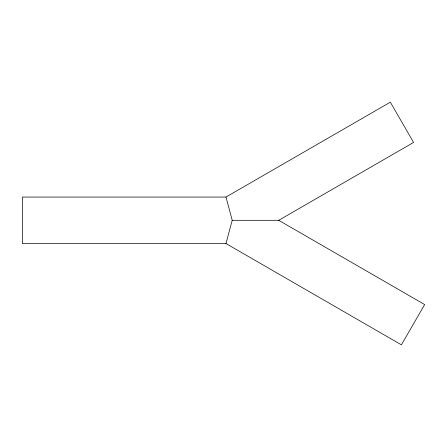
<?xml version="1.0" encoding="UTF-8"?>
<svg xmlns="http://www.w3.org/2000/svg" width="447" height="447" viewBox="0 0 447 447"><rect width="100%" height="100%" fill="white"/><g stroke="black" fill="none" stroke-linecap="round" stroke-linejoin="round"><path stroke-width="0.67" d="M225.986 243.554L232.216 220.304L225.986 197.054L22.35 197.054L22.35 243.554L225.986 243.554L401.4 344.827L424.65 304.563L278.716 220.304L232.216 220.304M225.986 197.054L390.332 102.173L413.581 142.437L278.716 220.304"/></g></svg>
